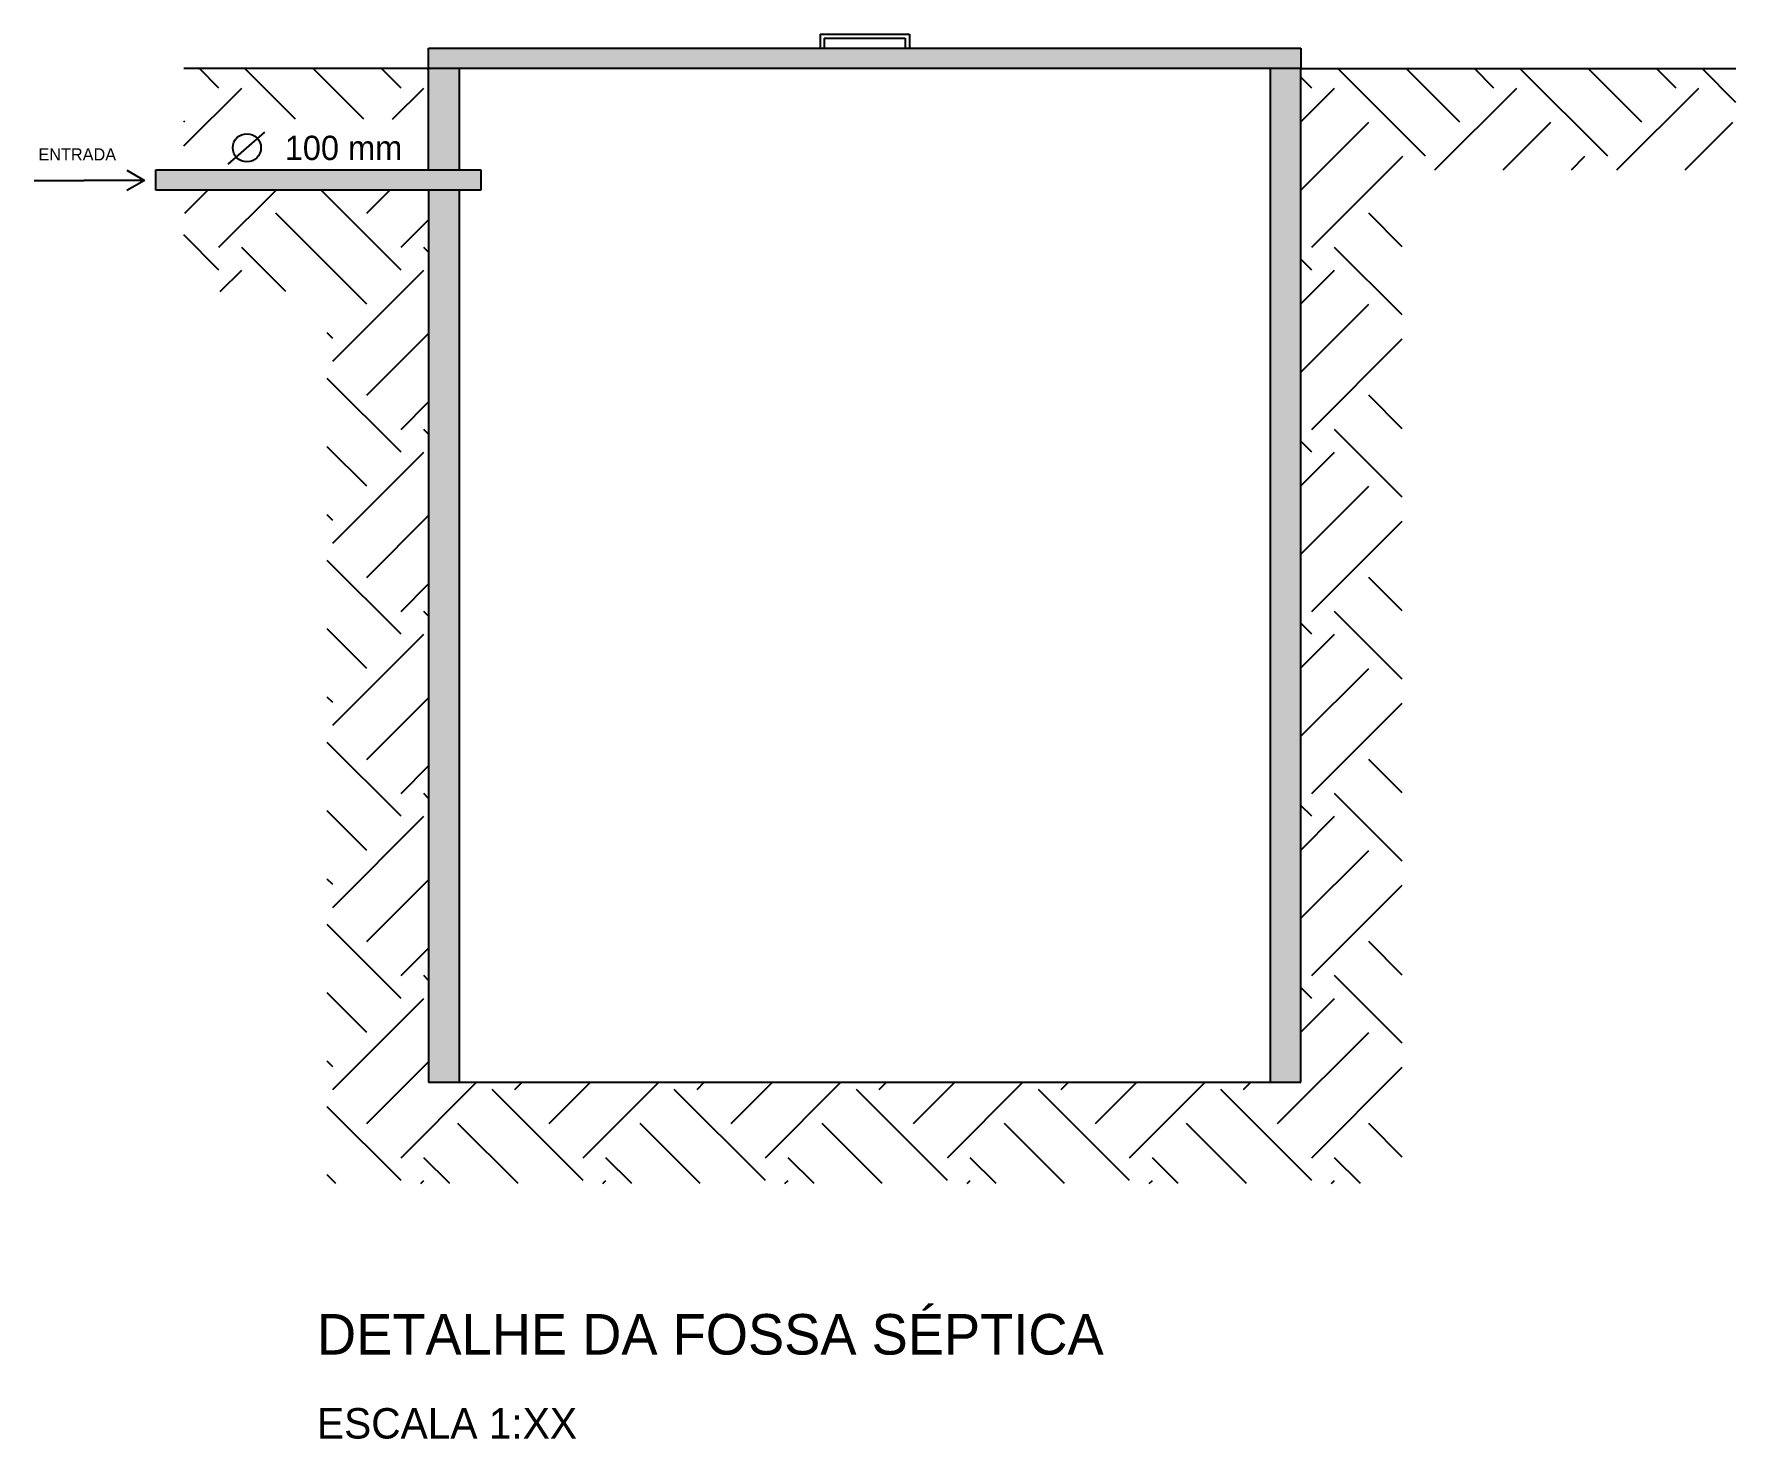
# Model space of a CAD drawing. Header units: millimetres. Extents: x 865.6 to 932.6, y 407.2 to 470.5.
# Drawn here: x 894.93 to 903.32, y 463.57 to 470.5 of the extents above; entities that cross this region are included whole.
import ezdxf

# ---------------------------------------------------------------- set-up
doc = ezdxf.new("R2010")
doc.units = ezdxf.units.MM
for name, color, linetype in [('can01', 1, 'Continuous'), ('COTAS-TEXTOS', 1, 'Continuous'), ('pena 01', 1, 'Continuous'), ('pena01', 1, 'Continuous'), ('pena02', 2, 'Continuous'), ('texto hidro', 1, 'Continuous'), ('TIGRECAD', 1, 'Continuous')]:
    doc.layers.add(name, color=color, linetype=linetype)
doc.styles.get("Standard").update_dxf_attribs({"font": 'ERASLGHT.TTF'})
pattern_1 = [(45, (4.1035, 7.8611), (6e-17, 0.8980256), [0.635, -0.635]), (45, (3.9351, 8.02945), (6e-17, 0.8980256), [0.635, -0.635]), (45, (3.76675, 8.1978), (6e-17, 0.8980256), [0.635, -0.635]), (135, (3.76675, 8.3101), (-0.8980256, 6e-17), [0.635, -0.635]), (135, (3.9351, 8.47846), (-0.8980256, 6e-17), [0.635, -0.635]), (135, (4.1035, 8.64684), (-0.8980256, 6e-17), [0.635, -0.635])]
pattern_2 = [(50, (4.10351, 7.86107), (0.18218467, -0.015939086), [0.01905, -0.20955]), (355, (4.10351, 7.86107), (-0.035242826, 0.191056643), [0.01524, -0.16764]), (100.451, (4.1187, 7.85974), (0.146942502, 0.175116688), [0.01619, -0.17809]), (46.1842, (4.10351, 7.91187), (0.27107904, -0.04204233), [0.028575, -0.314325]), (96.6356, (4.1261, 7.90837), (0.237404234, 0.247425556), [0.024285, -0.267135]), (351.184, (4.1035, 7.91187), (0.237404606, 0.24742512), [0.02286, -0.25146]), (21, (4.12891, 7.89917), (0.15161488, -0.102265519), [0.01905, -0.20955]), (326, (4.12891, 7.89917), (0.06180203, 0.184187966), [0.01524, -0.16764]), (71.4514, (4.14155, 7.89065), (0.21341649, 0.081922858), [0.01619, -0.17809]), (37.5, (4.10351, 7.86107), (0.0030886033, 0.084555039), [0, -0.165608, 0, -0.17018, 0, -0.168275]), (7.5, (4.10351, 7.86107), (0.0668196625, 0.100180575), [0, -0.097028, 0, -0.161798, 0, -0.064135]), (327.5, (4.04687, 7.86107), (0.135590595, -0.005728744), [0, -0.0635, 0, -0.19812, 0, -0.26289]), (317.5, (4.02147, 7.86107), (0.148129181, 0.025426491), [0, -0.08255, 0, -0.131572, 0, -0.18669])]

msp = doc.modelspace()

# ---------------------------------------------------------------- hatches: boundary and pattern name
at = {"layer": 'pena 01'}
h = msp.add_hatch(dxfattribs=at)
h.set_pattern_fill('EARTH', color=256, scale=0.1, angle=45, style=0)
h.set_pattern_definition(pattern_1)
h.paths.add_polyline_path([(896.8776, 469.7289), (895.67, 469.7289), (895.67, 469.2289), (896.3776, 469.2289), (896.3776, 464.8289), (901.6776, 464.8289), (901.6776, 469.8289), (903.3231, 469.8289), (903.3231, 470.3289), (901.1776, 470.3289), (901.1776, 465.3289), (896.8776, 465.3289)])
h = msp.add_hatch(dxfattribs=at)
h.set_pattern_fill('EARTH', color=256, scale=0.1, angle=45, style=0)
h.set_pattern_definition(pattern_1)
h.paths.add_polyline_path([(896.8776, 470.0789), (896.8776, 470.3289), (895.67, 470.3289), (895.67, 469.8289), (895.8161, 469.8289), (895.8161, 470.0789)])
at = {"layer": 'pena01'}
h = msp.add_hatch(dxfattribs=at)
h.set_pattern_fill('AR-CONC', color=256, scale=0.001, style=0)
h.set_pattern_definition(pattern_2)
h.paths.add_polyline_path([(901.1776, 470.4289), (896.8776, 470.4289), (896.8776, 470.3289), (901.1776, 470.3289)])
h = msp.add_hatch(dxfattribs=at)
h.set_pattern_fill('AR-CONC', color=256, scale=0.001, style=0)
h.set_pattern_definition(pattern_2)
h.paths.add_polyline_path([(897.0276, 469.7289), (896.8776, 469.7289), (896.8776, 465.3289), (897.0276, 465.3289)])
h.paths.add_polyline_path([(897.0276, 470.3289), (896.8776, 470.3289), (896.8776, 469.8289), (897.0276, 469.8289)])
h.paths.add_polyline_path([(901.1776, 470.3289), (901.0276, 470.3289), (901.0276, 465.3289), (901.1776, 465.3289)])
msp.add_hatch(color=256, dxfattribs=at).paths.add_polyline_path([(897.1342, 469.8289), (895.5327, 469.8289), (895.5327, 469.7289), (897.1342, 469.7289)])

# ---------------------------------------------------------------- linework, layer by layer
at = {"layer": 'can01'}
msp.add_line((894.932, 469.7772), (895.1788, 469.7772), dxfattribs=at)
at = {"layer": 'pena01'}
for p, q in [((896.8776, 470.3289), (895.67, 470.3289)), ((901.1776, 470.3289), (903.3231, 470.3289)), ((895.5327, 469.8289), (897.1342, 469.8289)), ((895.5327, 469.7289), (895.5327, 469.8289)), ((897.1342, 469.8289), (897.1342, 469.7289)), ((897.1342, 469.7289), (895.5327, 469.7289)), ((896.8776, 465.3289), (901.1776, 465.3289))]:
    msp.add_line(p, q, dxfattribs=at)
at = {"layer": 'pena02'}
for p, q in [((898.8076, 470.4989), (899.2476, 470.4989)), ((898.8076, 470.4989), (898.8076, 470.4289)), ((899.2476, 470.4989), (899.2476, 470.4289)), ((896.8776, 470.3289), (896.8776, 470.4289)), ((896.8776, 470.4289), (901.1776, 470.4289)), ((898.8276, 470.4789), (899.2276, 470.4789)), ((898.8276, 470.4789), (898.8276, 470.4289)), ((899.2276, 470.4789), (899.2276, 470.4289)), ((901.1776, 470.4289), (901.1776, 470.3289)), ((896.8776, 469.8289), (896.8776, 470.3289)), ((901.1776, 470.3289), (896.8776, 470.3289)), ((897.0276, 470.3289), (897.0276, 469.8289)), ((901.0276, 465.3289), (901.0276, 470.3289)), ((901.1776, 465.3289), (901.1776, 470.3289)), ((896.8776, 469.7289), (896.8776, 465.3289)), ((897.0276, 469.7289), (897.0276, 465.3289))]:
    msp.add_line(p, q, dxfattribs=at)
at = {"layer": 'TIGRECAD'}
for p, q in [((895.8898, 469.8578), (896.0697, 470.015)), ((895.3892, 469.8272), (895.4758, 469.7772)), ((895.4758, 469.7772), (895.1788, 469.7772)), ((895.4758, 469.7772), (895.3892, 469.7272))]:
    msp.add_line(p, q, dxfattribs=at)
msp.add_circle((895.9813, 469.9377), 0.0695, dxfattribs=at)

# ---------------------------------------------------------------- texts
at = {"layer": 'COTAS-TEXTOS', "color": 1}
msp.add_text('ENTRADA', height=0.06, dxfattribs=at).set_placement((894.9533, 469.8752))
at = {"layer": 'pena02', "color": 0, "char_height": 0.2, "width": 11.620401, "attachment_point": 1}
for s, insert in [('{\\fEras Demi ITC|b0|i0|c0|p34;DETALHE DA FOSSA SÉPTICA}', (896.3269, 464.1857)), ('{\\fEras Demi ITC|b0|i0|c0|p34;\\H0.75x;ESCALA 1:XX}', (896.3269, 463.7216))]:
    msp.add_mtext(s, dxfattribs=dict(at, insert=insert))
at = {"layer": 'texto hidro', "insert": (896.1679, 469.9974), "char_height": 0.12, "width": 8.497203, "attachment_point": 1}
msp.add_mtext('{\\fEras Demi ITC|b0|i0|c0|p34;100 mm}', dxfattribs=at)

doc.saveas('drawing.dxf')
